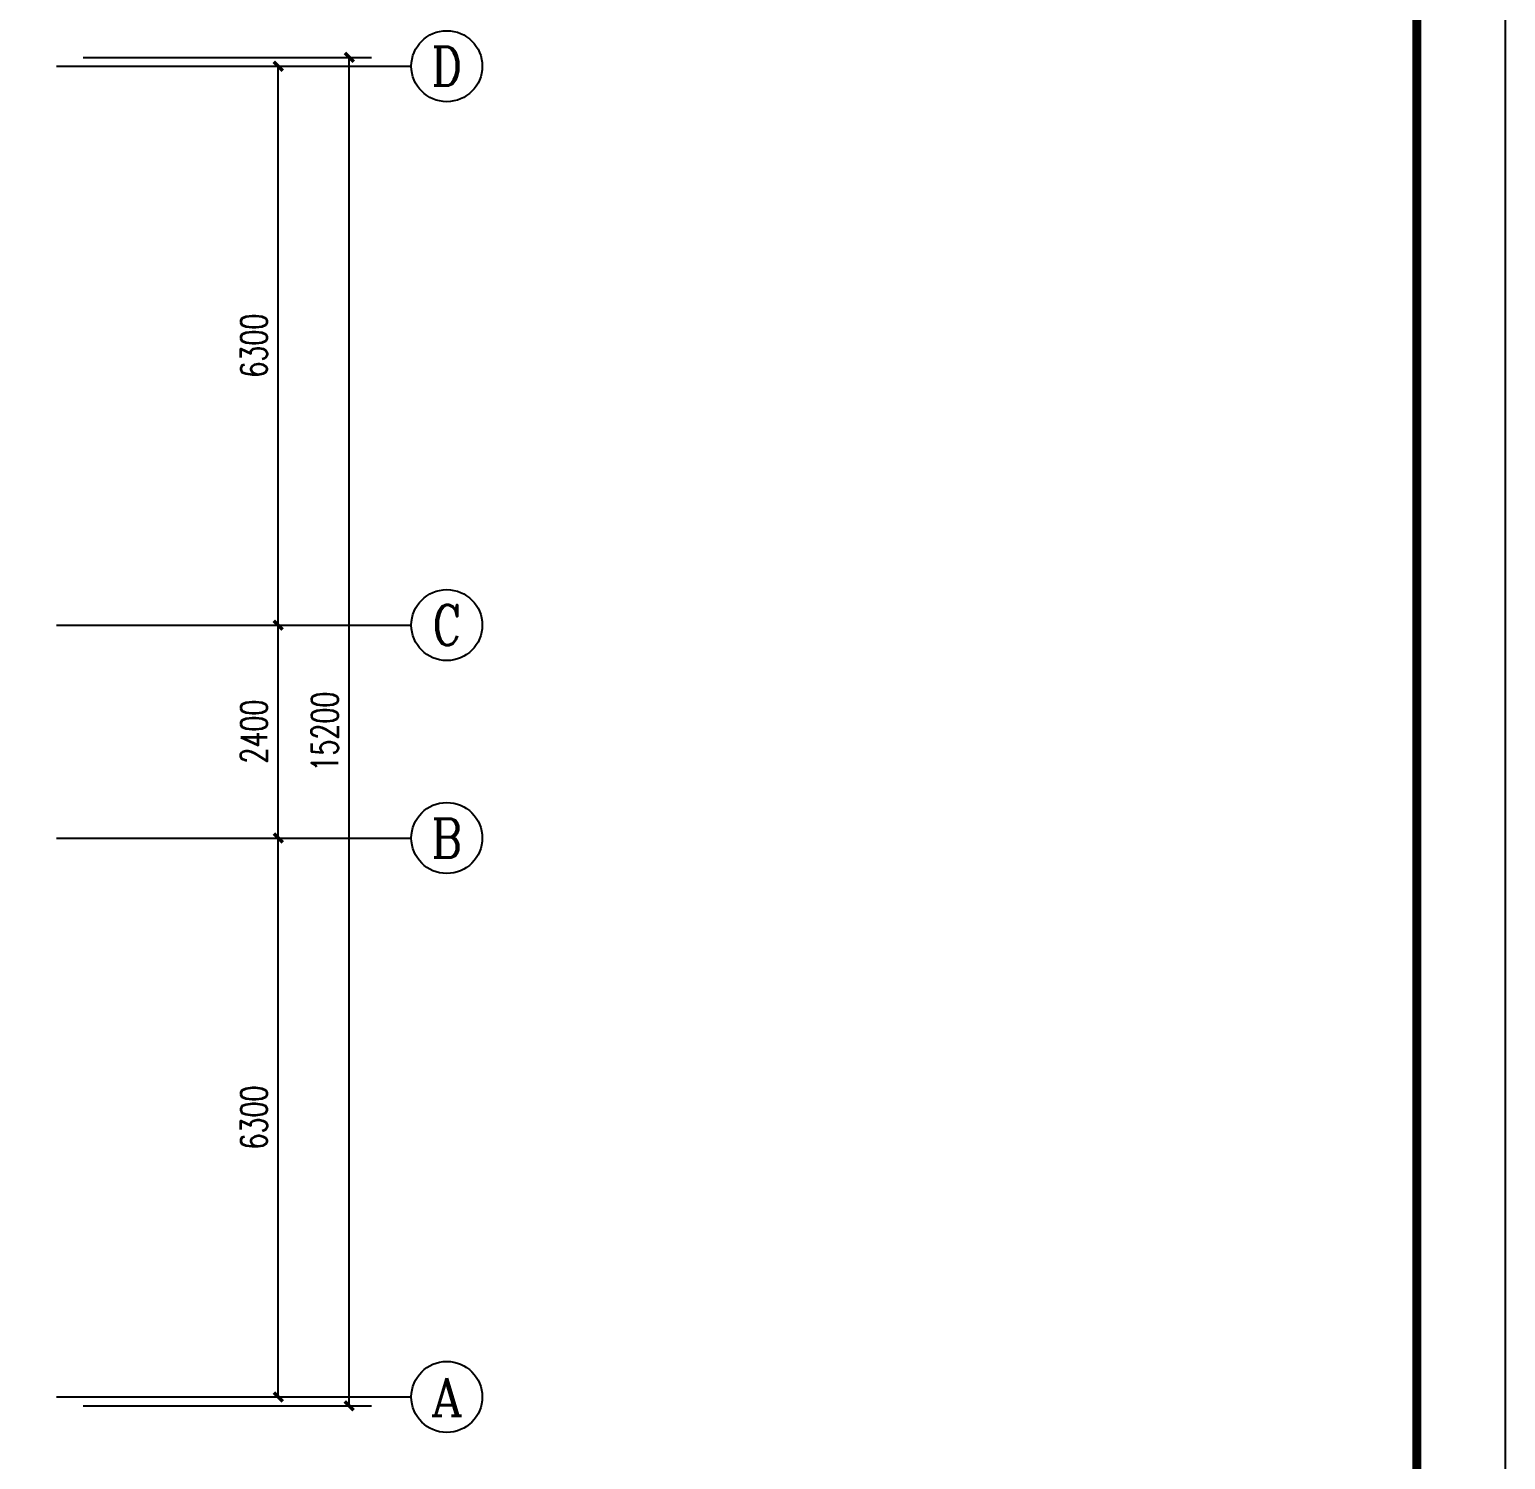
# Model space of a CAD drawing. Extents: x 6250600 to 6678662, y -692028 to -290561.
# Drawn here: x 6516026 to 6532665, y -543052 to -526933 of the extents above; entities that cross this region are included whole.
import ezdxf
from ezdxf.enums import TextEntityAlignment as Align

# ---------------------------------------------------------------- set-up
doc = ezdxf.new("R2010")
doc.units = 0
doc.header["$LTSCALE"] = 1000
doc.header["$MEASUREMENT"] = 0
doc.layers.get('0').update_dxf_attribs({"linetype": 'CONTINUOUS'})
doc.layers.get('Defpoints').update_dxf_attribs({"linetype": 'CONTINUOUS'})
for name, color, linetype in [('AXIS_TEXT', 7, 'CONTINUOUS'), ('PUB_TITLE', 4, 'CONTINUOUS'), ('建筑底图', 251, 'CONTINUOUS')]:
    doc.layers.add(name, color=color, linetype=linetype)
doc.styles.add('_TCH_AXIS', font='COMPLEX', dxfattribs={"bigfont": 'GBCBIG'})
doc.styles.add('_TCH_DIM_T3', font='SIMPLEX', dxfattribs={"width": 0.705882, "bigfont": 'GBCBIG'})
doc.styles.add('COMPLEX', font='COMPLEX')
doc.dimstyles.new('_TCH_ARCH&&100', dxfattribs={"dimtxt": 297.5, "dimasz": 100, "dimexe": 250, "dimexo": 300, "dimgap": 126.25, "dimtad": 1, "dimdec": 0, "dimzin": 0, "dimdsep": 46, "dimtxsty": '_TCH_DIM_T3', "dimblk": 'ARCHTICK', "dimcen": 0.09, "dimclrt": 7, "dimazin": 2, "dimtfac": 1, "dimtdec": 0, "dimtix": 1, "dimtmove": 2, "dimatfit": 3, "dimfxl": 0, "dimtolj": 1, "dimtzin": 0, "dimarcsym": 0})

# ---------------------------------------------------------------- blocks, each defined once
blk = doc.blocks.new('_AXISO')
blk.add_circle((0, 0), 0.5)
at = {"layer": 'AXIS_TEXT', "style": 'COMPLEX', "width": 1.041667}
blk.add_attdef('A', text='', height=0.56, dxfattribs=at).set_placement((-0.25, -0.28), (0.25, -0.28), align=Align.FIT)
blk = doc.blocks.new('_ArchTick')
at = {"color": 0, "linetype": 'ByBlock', "const_width": 0.4}
blk.add_lwpolyline([(-0.5, -0.5), (0.5, 0.5)], dxfattribs=at)
blk = doc.blocks.new('*D517')
at = {"layer": 'Defpoints', "color": 0, "transparency": 16777216}
for p in [(6516330, -527247), (6519630, -527247), (6516330, -542447)]:
    blk.add_point(p, dxfattribs=at)
at = {"layer": '建筑底图', "color": 0, "lineweight": -2, "transparency": 16777216}
for p, q in [((6516630, -527247), (6519880, -527247)), ((6519630, -542447), (6519630, -527247)), ((6516630, -542447), (6519880, -542447))]:
    blk.add_line(p, q, dxfattribs=at)
at = {"layer": '建筑底图', "color": 0, "lineweight": -2, "transparency": 16777216, "xscale": 100, "yscale": 100, "zscale": 100}
for p, rotation in [((6519630, -527247), 90), ((6519630, -542447), 270)]:
    blk.add_blockref('_ArchTick', p, dxfattribs=dict(at, rotation=rotation))
at = {"layer": '建筑底图', "color": 7, "transparency": 16777216, "insert": (6519355, -534847), "char_height": 297.5, "attachment_point": 5, "rotation": 90, "style": '_TCH_DIM_T3'}
blk.add_mtext('\\A1;15200', dxfattribs=at)
blk = doc.blocks.new('*D518')
at = {"layer": 'Defpoints', "color": 0, "transparency": 16777216}
for p in [(6516330, -536047), (6518830, -536047), (6516330, -542347)]:
    blk.add_point(p, dxfattribs=at)
at = {"layer": '建筑底图', "color": 0, "lineweight": -2, "transparency": 16777216}
for p, q in [((6516630, -536047), (6519080, -536047)), ((6518830, -542347), (6518830, -536047)), ((6516630, -542347), (6519080, -542347))]:
    blk.add_line(p, q, dxfattribs=at)
at = {"layer": '建筑底图', "color": 0, "lineweight": -2, "transparency": 16777216, "xscale": 100, "yscale": 100, "zscale": 100}
for p, rotation in [((6518830, -536047), 90), ((6518830, -542347), 270)]:
    blk.add_blockref('_ArchTick', p, dxfattribs=dict(at, rotation=rotation))
at = {"layer": '建筑底图', "color": 7, "transparency": 16777216, "insert": (6518555, -539197), "char_height": 297.5, "attachment_point": 5, "rotation": 90, "style": '_TCH_DIM_T3'}
blk.add_mtext('\\A1;6300', dxfattribs=at)
blk = doc.blocks.new('*D519')
at = {"layer": 'Defpoints', "color": 0, "transparency": 16777216}
for p in [(6516330, -533647), (6518830, -533647), (6516330, -536047)]:
    blk.add_point(p, dxfattribs=at)
at = {"layer": '建筑底图', "color": 0, "lineweight": -2, "transparency": 16777216}
for p, q in [((6516630, -533647), (6519080, -533647)), ((6518830, -536047), (6518830, -533647)), ((6516630, -536047), (6519080, -536047))]:
    blk.add_line(p, q, dxfattribs=at)
at = {"layer": '建筑底图', "color": 0, "lineweight": -2, "transparency": 16777216, "xscale": 100, "yscale": 100, "zscale": 100}
for p, rotation in [((6518830, -533647), 90), ((6518830, -536047), 270)]:
    blk.add_blockref('_ArchTick', p, dxfattribs=dict(at, rotation=rotation))
at = {"layer": '建筑底图', "color": 7, "transparency": 16777216, "insert": (6518555, -534847), "char_height": 297.5, "attachment_point": 5, "rotation": 90, "style": '_TCH_DIM_T3'}
blk.add_mtext('\\A1;2400', dxfattribs=at)
blk = doc.blocks.new('*D520')
at = {"layer": 'Defpoints', "color": 0, "transparency": 16777216}
for p in [(6516330, -527347), (6518830, -527347), (6516330, -533647)]:
    blk.add_point(p, dxfattribs=at)
at = {"layer": '建筑底图', "color": 0, "lineweight": -2, "transparency": 16777216}
for p, q in [((6516630, -527347), (6519080, -527347)), ((6518830, -533647), (6518830, -527347)), ((6516630, -533647), (6519080, -533647))]:
    blk.add_line(p, q, dxfattribs=at)
at = {"layer": '建筑底图', "color": 0, "lineweight": -2, "transparency": 16777216, "xscale": 100, "yscale": 100, "zscale": 100}
for p, rotation in [((6518830, -527347), 90), ((6518830, -533647), 270)]:
    blk.add_blockref('_ArchTick', p, dxfattribs=dict(at, rotation=rotation))
at = {"layer": '建筑底图', "color": 7, "transparency": 16777216, "insert": (6518555, -530497), "char_height": 297.5, "attachment_point": 5, "rotation": 90, "style": '_TCH_DIM_T3'}
blk.add_mtext('\\A1;6300', dxfattribs=at)

msp = doc.modelspace()

# ---------------------------------------------------------------- linework, layer by layer
at = {"layer": 'PUB_TITLE', "color": 4}
msp.add_lwpolyline([(6473265, -557900.9), (6532665, -557900.9), (6532665, -515900.9), (6473265, -515900.9)], close=True, dxfattribs=at)
at = {"layer": 'PUB_TITLE', "color": 4, "const_width": 100}
msp.add_lwpolyline([(6475765, -556900.9), (6531665, -556900.9), (6531665, -516900.9), (6475765, -516900.9)], close=True, dxfattribs=at)
at = {"layer": '建筑底图'}
for p, q in [((6516329.9, -527346.7), (6520329.9, -527346.7)), ((6516329.9, -533646.7), (6520329.9, -533646.7)), ((6516329.9, -536046.7), (6520329.9, -536046.7)), ((6516329.9, -542346.7), (6520329.9, -542346.7))]:
    msp.add_line(p, q, dxfattribs=at)

# ---------------------------------------------------------------- block references
ref = msp.add_blockref('_AXISO', (6520729.9, -527346.7), dxfattribs=dict(at, xscale=800, yscale=800, zscale=800))
ref.add_attrib('A', 'D', dxfattribs={"layer": 'AXIS_TEXT', "color": 0, "height": 435.3, "style": '_TCH_AXIS'}).set_placement((6520553.7, -527564.4), (6520906.1, -527564.4), align=Align.FIT)
ref = msp.add_blockref('_AXISO', (6520729.9, -533646.7), dxfattribs=dict(at, xscale=800, yscale=800, zscale=800))
ref.add_attrib('A', 'C', dxfattribs={"layer": 'AXIS_TEXT', "color": 0, "height": 455.7, "style": '_TCH_AXIS'}).set_placement((6520567.1, -533874.6), (6520892.6, -533874.6), align=Align.FIT)
ref = msp.add_blockref('_AXISO', (6520729.9, -536046.7), dxfattribs=dict(at, xscale=800, yscale=800, zscale=800))
ref.add_attrib('A', 'B', dxfattribs={"layer": 'AXIS_TEXT', "color": 0, "height": 435.3, "style": '_TCH_AXIS'}).set_placement((6520553.7, -536264.4), (6520906.1, -536264.4), align=Align.FIT)
ref = msp.add_blockref('_AXISO', (6520729.9, -542346.7), dxfattribs=dict(at, xscale=800, yscale=800, zscale=800))
ref.add_attrib('A', 'A', dxfattribs={"layer": 'AXIS_TEXT', "color": 0, "height": 425.2, "style": '_TCH_AXIS'}).set_placement((6520547.7, -542559.3), (6520912.1, -542559.3), align=Align.FIT)

# ---------------------------------------------------------------- dimensions: what is measured, and where the dimension line sits
for p1, p2, distance, picture, middle in [((6516329.9, -542446.7), (6516329.9, -527246.7), -3300, '*D517', (6519354.9, -534846.7)), ((6516329.9, -533646.7), (6516329.9, -527346.7), -2500, '*D520', (6518554.9, -530496.7)), ((6516329.9, -536046.7), (6516329.9, -533646.7), -2500, '*D519', (6518554.9, -534846.7)), ((6516329.9, -542346.7), (6516329.9, -536046.7), -2500, '*D518', (6518554.9, -539196.7))]:
    dim = msp.add_aligned_dim(p1=p1, p2=p2, distance=distance, dimstyle='_TCH_ARCH&&100', dxfattribs=at)
    dim.commit()
    dim.dimension.update_dxf_attribs({"geometry": picture, "text_midpoint": middle})

doc.saveas('drawing.dxf')
